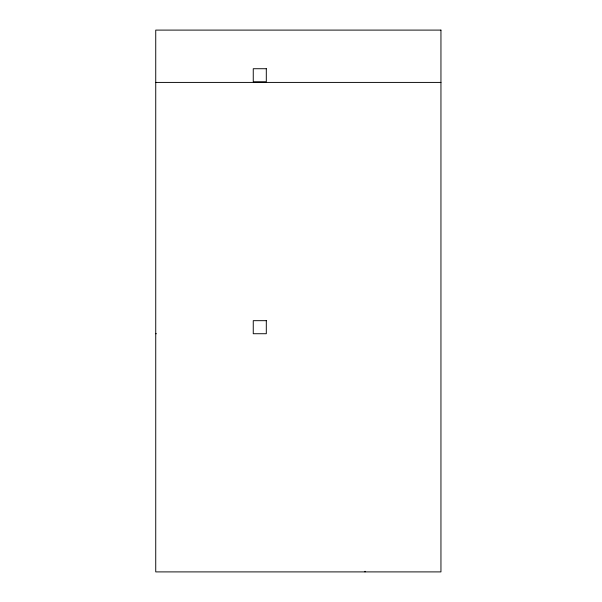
<?xml version="1.0" encoding="UTF-8"?>
<svg xmlns="http://www.w3.org/2000/svg" width="602" height="602" viewBox="0 0 602 602"><rect width="100%" height="100%" fill="white"/><g stroke="black" fill="none" stroke-linecap="round" stroke-linejoin="round"><path stroke-width="0.9" d="M155.737 82.414L440.95 82.414M155.737 333.726L156.369 333.726M365.023 571.26L365.023 571.9M440.95 30.1L155.737 30.1L155.737 571.9L440.95 571.9L440.95 30.1M266.302 68.726L253.254 68.726L253.254 81.774L266.302 81.774L266.302 68.726M266.302 320.678L253.254 320.678L253.254 333.726L266.302 333.726L266.302 320.678"/></g></svg>
